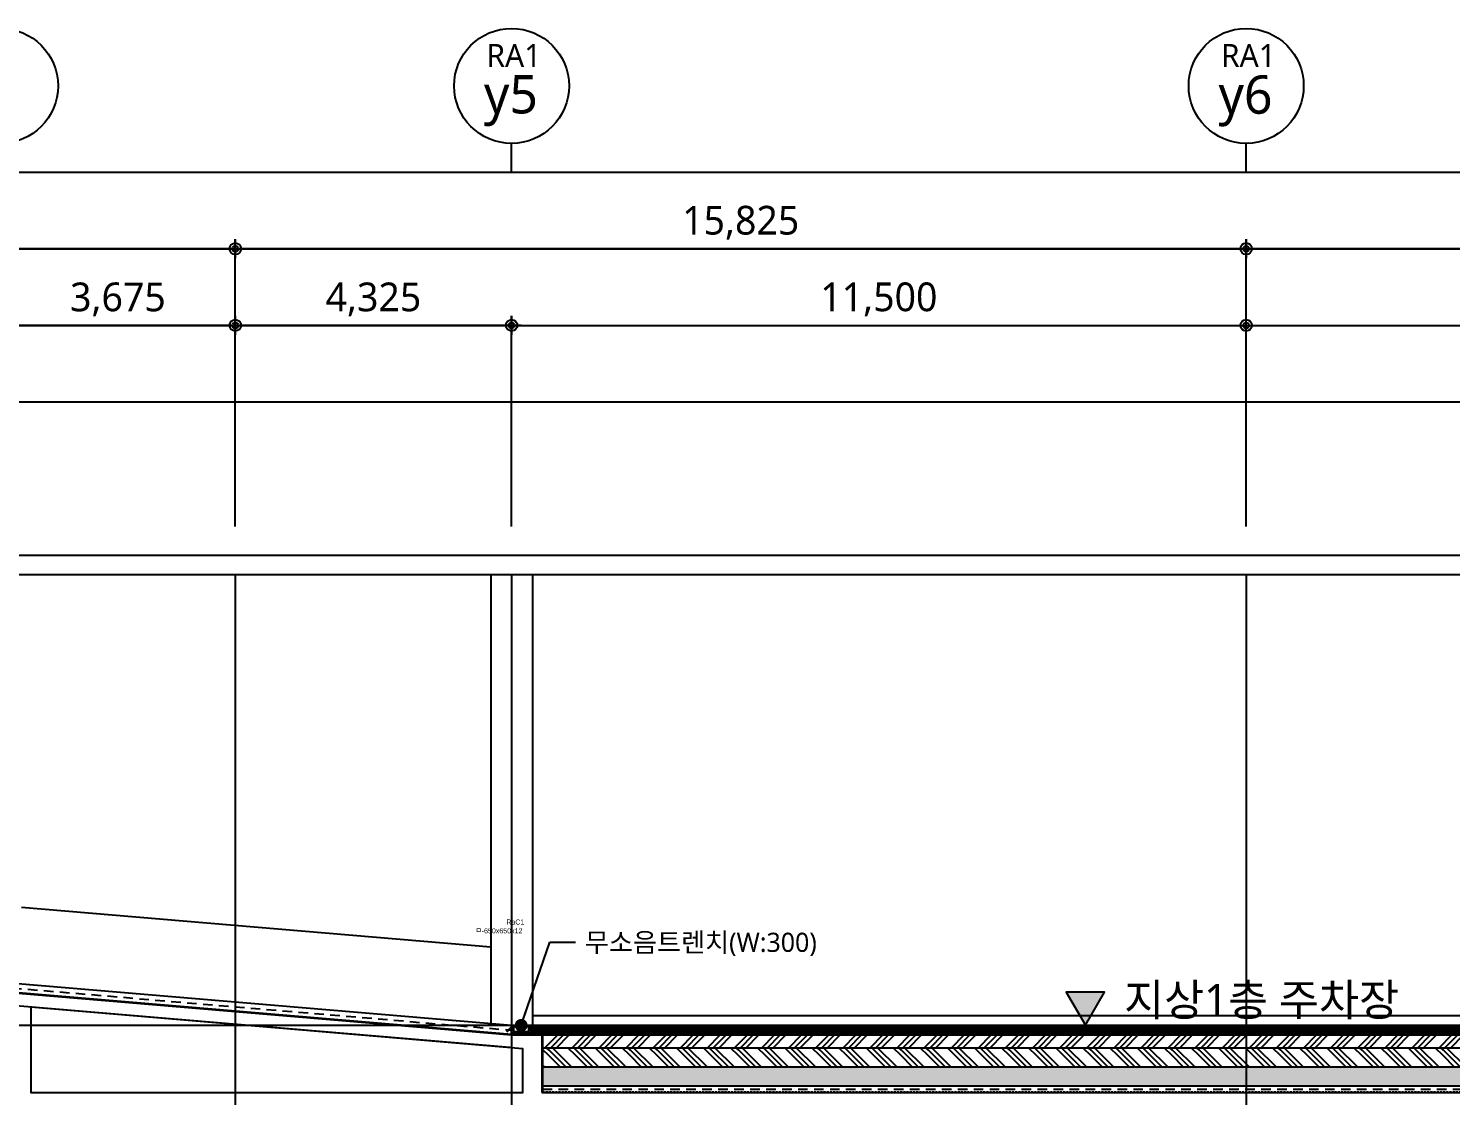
# Model space of a CAD drawing. Header units: millimetres. Extents: x 0 to 244676, y -5263 to 84354.
# Drawn here: x 178236 to 200500, y 66779 to 83491 of the extents above; entities that cross this region are included whole.
import ezdxf
from ezdxf.enums import TextEntityAlignment as Align

# ---------------------------------------------------------------- set-up
doc = ezdxf.new("R2010")
doc.units = ezdxf.units.MM
doc.header["$LTSCALE"] = 100
doc.header["$MEASUREMENT"] = 0
doc.header["$PDSIZE"] = -10
for name, pattern in [('CENTER', [2, 1.25, -0.25, 0.25, -0.25]), ('HID', [2.5, 1.5, -1]), ('HIDDEN2', [0.1875, 0.125, -0.0625])]:
    doc.linetypes.add(name, pattern=pattern)
doc.layers.get('0').update_dxf_attribs({"linetype": 'CONTINUOUS'})
doc.layers.get('Defpoints').update_dxf_attribs({"color": 171, "linetype": 'CONTINUOUS'})
for name, color, linetype in [('251', 251, 'CONTINUOUS'), ('2HIDDEN2', 2, 'HIDDEN2'), ('3CONTINUOUS', 3, 'CONTINUOUS'), ('CEN(ST)', 1, 'CENTER'), ('CON', 2, 'CONTINUOUS'), ('DIM', 7, 'CONTINUOUS'), ('ELE-6', 8, 'CONTINUOUS'), ('ELE4', 4, 'CONTINUOUS'), ('ELE6', 8, 'CONTINUOUS'), ('FIN', 8, 'CONTINUOUS'), ('HAT-252', 252, 'CONTINUOUS'), ('INSUL', 8, 'CONTINUOUS'), ('LED', 7, 'CONTINUOUS'), ('NDIM', 7, 'CONTINUOUS'), ('SYM', 7, 'CONTINUOUS'), ('SYM(AXIS)', 7, 'CONTINUOUS'), ('TEXT(AXIS)', 2, 'CONTINUOUS'), ('TEXT(MIN)', 7, 'CONTINUOUS'), ('wire-meshes', 1, 'CONTINUOUS')]:
    doc.layers.add(name, color=color, linetype=linetype)
doc.styles.add('CGS', font='cgse', dxfattribs={"bigfont": 'cgs'})
doc.styles.add('TE', font='malgun_0.ttf')
doc.styles.add('나눔바른고딕', font='NanumBarunGothic.ttf')
doc.dimstyles.new('BA', dxfattribs={"dimscale": 500, "dimtxt": 3, "dimasz": 1, "dimexe": 1, "dimexo": 5, "dimgap": 0.9, "dimtad": 1, "dimdec": 0, "dimdsep": 46, "dimlunit": 6, "dimtxsty": 'TE', "dimblk": 'DDD', "dimcen": 2.5, "dimclrd": 256, "dimclre": 256, "dimclrt": 3, "dimazin": 2, "dimtfac": 1, "dimtdec": 0, "dimtix": 1, "dimtmove": 2, "dimatfit": 3, "dimldrblk": 'DDD', "dimfxl": 1, "dimtolj": 1, "dimtzin": 0, "dimarcsym": 2})
doc.dimstyles.new('NDIM 1200', dxfattribs={"dimscale": 500, "dimtxt": 3, "dimasz": 1, "dimexe": 2, "dimexo": 2, "dimgap": 1, "dimtad": 1, "dimdec": 0, "dimdsep": 46, "dimtxsty": 'CGS', "dimblk": 'DOT0', "dimcen": 1, "dimdle": 8, "dimclrd": 2, "dimclre": 2, "dimclrt": 2, "dimadec": 0, "dimazin": 0, "dimtfac": 1, "dimtdec": 0, "dimtix": 1, "dimtmove": 2, "dimatfit": 3, "dimldrblk": 'DOT0', "dimfxl": 1, "dimtolj": 1, "dimtzin": 0, "dimlwd": -1, "dimlwe": -1, "dimarcsym": 0})

# ---------------------------------------------------------------- blocks, each defined once
blk = doc.blocks.new('111')
at = {"layer": '2HIDDEN2', "color": 5, "linetype": 'HIDDEN2'}
for p, q in [((323567, -166222), (323498, -166282)), ((323564, -166216), (323499, -166273)), ((323582, -166217), (323564, -166216)), ((323606, -166226), (323567, -166222)), ((323873, -166253), (323842, -166250)), ((323866, -166247), (323876, -166248)), ((323873, -166253), (323939, -166333)), ((323876, -166248), (323940, -166324))]:
    blk.add_line(p, q, dxfattribs=at)
at = {"layer": '3CONTINUOUS', "color": 4, "linetype": 'Continuous'}
for p, q in [((323576, -166201), (323577, -166190)), ((323578, -166201), (323576, -166201)), ((323577, -166190), (323586, -166191)), ((323578, -166201), (323579, -166192)), ((323579, -166192), (323584, -166192)), ((323584, -166192), (323582, -166217)), ((323582, -166217), (323607, -166220)), ((323586, -166191), (323584, -166215)), ((323584, -166215), (323610, -166218)), ((323587, -166191), (323585, -166215)), ((323607, -166220), (323600, -166284)), ((323600, -166284), (323610, -166296)), ((323610, -166218), (323603, -166283)), ((323603, -166283), (323612, -166294)), ((323610, -166296), (323823, -166318)), ((323612, -166294), (323823, -166316)), ((323823, -166316), (323833, -166307)), ((323823, -166318), (323836, -166308)), ((323833, -166307), (323840, -166242)), ((323836, -166308), (323842, -166244)), ((323864, -166244), (323840, -166242)), ((323866, -166247), (323842, -166244)), ((323863, -166244), (323866, -166220)), ((323867, -166220), (323864, -166244)), ((323869, -166222), (323866, -166247)), ((323876, -166221), (323867, -166220)), ((323874, -166222), (323869, -166222)), ((323873, -166231), (323874, -166222)), ((323873, -166231), (323875, -166232)), ((323875, -166232), (323876, -166221))]:
    blk.add_line(p, q, dxfattribs=at)
at = {"layer": '3CONTINUOUS', "color": 3, "linetype": 'Continuous'}
blk.add_line((323863, -166244), (323864, -166244), dxfattribs=at)
at = {"layer": '3CONTINUOUS', "color": 4, "linetype": 'Continuous'}
for points in [[(323587, -166191), (323866, -166220)], [(323610, -166218), (323840, -166242)], [(323621, -166219), (323623, -166194)], [(323625, -166220), (323628, -166195)], [(323720, -166229), (323723, -166205)], [(323725, -166230), (323728, -166205)], [(323819, -166240), (323822, -166215)], [(323824, -166240), (323827, -166216)]]:
    blk.add_lwpolyline(points, dxfattribs=at)
blk = doc.blocks.new('DDD')
at = {"layer": 'DIM', "color": 0}
for p, q in [((-1, 0), (1, 0)), ((0, -1), (0, 1))]:
    blk.add_line(p, q, dxfattribs=at)
for radius in [0.6, 0.3]:
    blk.add_circle((0, 0), radius, dxfattribs=at)
blk = doc.blocks.new('*D214')
at = {"layer": 'Defpoints', "color": 0, "ltscale": 0.4, "transparency": 16777216}
for p in [(177800, 78841), (177800, 74941), (181475, 74941)]:
    blk.add_point(p, dxfattribs=at)
at = {"layer": 'NDIM', "lineweight": -2, "ltscale": 0.4, "transparency": 16777216}
for p, q in [((177800, 75691), (177800, 78991)), ((181325, 78841), (177950, 78841)), ((181475, 75691), (181475, 78991))]:
    blk.add_line(p, q, dxfattribs=at)
at = {"layer": 'NDIM', "lineweight": -2, "ltscale": 0.4, "transparency": 16777216, "xscale": 150, "yscale": 150, "zscale": 150, "rotation": 180}
blk.add_blockref('DDD', (177800, 78841), dxfattribs=at)
at = {"layer": 'NDIM', "lineweight": -2, "ltscale": 0.4, "transparency": 16777216, "xscale": 150, "yscale": 150, "zscale": 150}
blk.add_blockref('DDD', (181475, 78841), dxfattribs=at)
at = {"layer": 'NDIM', "color": 3, "ltscale": 0.4, "transparency": 16777216, "insert": (179637, 79246), "char_height": 450, "attachment_point": 5, "style": 'TE'}
blk.add_mtext('\\A1;3,675', dxfattribs=at)
blk = doc.blocks.new('*D216')
at = {"layer": 'Defpoints', "color": 0, "ltscale": 0.4, "transparency": 16777216}
for p in [(197300, 78841), (185800, 74941), (197300, 74941)]:
    blk.add_point(p, dxfattribs=at)
at = {"layer": 'NDIM', "lineweight": -2, "ltscale": 0.4, "transparency": 16777216}
for p, q in [((185800, 75691), (185800, 78991)), ((185950, 78841), (197150, 78841)), ((197300, 75691), (197300, 78991))]:
    blk.add_line(p, q, dxfattribs=at)
at = {"layer": 'NDIM', "lineweight": -2, "ltscale": 0.4, "transparency": 16777216, "xscale": 150, "yscale": 150, "zscale": 150, "rotation": 180}
blk.add_blockref('DDD', (185800, 78841), dxfattribs=at)
at = {"layer": 'NDIM', "lineweight": -2, "ltscale": 0.4, "transparency": 16777216, "xscale": 150, "yscale": 150, "zscale": 150}
blk.add_blockref('DDD', (197300, 78841), dxfattribs=at)
at = {"layer": 'NDIM', "color": 3, "ltscale": 0.4, "transparency": 16777216, "insert": (191550, 79247), "char_height": 450, "attachment_point": 5, "style": 'TE'}
blk.add_mtext('\\A1;11,500', dxfattribs=at)
blk = doc.blocks.new('A$C2F20087E')
at = {"layer": 'SYM(AXIS)'}
blk.add_line((600, 0), (600, 300), dxfattribs=at)
blk.add_circle((600, 900), 600, dxfattribs=at)
blk = doc.blocks.new('*D227')
at = {"layer": 'Defpoints', "color": 0, "ltscale": 0.4, "transparency": 16777216}
for p in [(197300, 80041), (197300, 74941), (210600, 74941)]:
    blk.add_point(p, dxfattribs=at)
at = {"layer": 'NDIM', "lineweight": -2, "ltscale": 0.4, "transparency": 16777216}
for p, q in [((197300, 75691), (197300, 80191)), ((210600, 75691), (210600, 80191)), ((210450, 80041), (197450, 80041))]:
    blk.add_line(p, q, dxfattribs=at)
at = {"layer": 'NDIM', "lineweight": -2, "ltscale": 0.4, "transparency": 16777216, "xscale": 150, "yscale": 150, "zscale": 150, "rotation": 180}
blk.add_blockref('DDD', (197300, 80041), dxfattribs=at)
at = {"layer": 'NDIM', "lineweight": -2, "ltscale": 0.4, "transparency": 16777216, "xscale": 150, "yscale": 150, "zscale": 150}
blk.add_blockref('DDD', (210600, 80041), dxfattribs=at)
at = {"layer": 'NDIM', "color": 3, "ltscale": 0.4, "transparency": 16777216, "insert": (203950, 80447), "char_height": 450, "attachment_point": 5, "style": 'TE'}
blk.add_mtext('\\A1;13,300', dxfattribs=at)
blk = doc.blocks.new('*D228')
at = {"layer": 'Defpoints', "color": 0, "ltscale": 0.4, "transparency": 16777216}
for p in [(165700, 80041), (165700, 74941), (181475, 74941)]:
    blk.add_point(p, dxfattribs=at)
at = {"layer": 'NDIM', "lineweight": -2, "ltscale": 0.4, "transparency": 16777216}
for p, q in [((165700, 75691), (165700, 80191)), ((181475, 75691), (181475, 80191)), ((181325, 80041), (165850, 80041))]:
    blk.add_line(p, q, dxfattribs=at)
at = {"layer": 'NDIM', "lineweight": -2, "ltscale": 0.4, "transparency": 16777216, "xscale": 150, "yscale": 150, "zscale": 150, "rotation": 180}
blk.add_blockref('DDD', (165700, 80041), dxfattribs=at)
at = {"layer": 'NDIM', "lineweight": -2, "ltscale": 0.4, "transparency": 16777216, "xscale": 150, "yscale": 150, "zscale": 150}
blk.add_blockref('DDD', (181475, 80041), dxfattribs=at)
at = {"layer": 'NDIM', "color": 3, "ltscale": 0.4, "transparency": 16777216, "insert": (173587, 80447), "char_height": 450, "attachment_point": 5, "style": 'TE'}
blk.add_mtext('\\A1;15,775', dxfattribs=at)
blk = doc.blocks.new('*D230')
at = {"layer": 'Defpoints', "color": 0, "ltscale": 0.4, "transparency": 16777216}
for p in [(181475, 80041), (181475, 74941), (197300, 74941)]:
    blk.add_point(p, dxfattribs=at)
at = {"layer": 'NDIM', "lineweight": -2, "ltscale": 0.4, "transparency": 16777216}
for p, q in [((181475, 75691), (181475, 80191)), ((197300, 75691), (197300, 80191)), ((197150, 80041), (181625, 80041))]:
    blk.add_line(p, q, dxfattribs=at)
at = {"layer": 'NDIM', "lineweight": -2, "ltscale": 0.4, "transparency": 16777216, "xscale": 150, "yscale": 150, "zscale": 150, "rotation": 180}
blk.add_blockref('DDD', (181475, 80041), dxfattribs=at)
at = {"layer": 'NDIM', "lineweight": -2, "ltscale": 0.4, "transparency": 16777216, "xscale": 150, "yscale": 150, "zscale": 150}
blk.add_blockref('DDD', (197300, 80041), dxfattribs=at)
at = {"layer": 'NDIM', "color": 3, "ltscale": 0.4, "transparency": 16777216, "insert": (189387, 80447), "char_height": 450, "attachment_point": 5, "style": 'TE'}
blk.add_mtext('\\A1;15,825', dxfattribs=at)
blk = doc.blocks.new('*D231')
at = {"layer": 'Defpoints', "color": 0, "ltscale": 0.4, "transparency": 16777216}
for p in [(181475, 78841), (181475, 74941), (185800, 74941)]:
    blk.add_point(p, dxfattribs=at)
at = {"layer": 'NDIM', "lineweight": -2, "ltscale": 0.4, "transparency": 16777216}
for p, q in [((181475, 75691), (181475, 78991)), ((185650, 78841), (181625, 78841)), ((185800, 75691), (185800, 78991))]:
    blk.add_line(p, q, dxfattribs=at)
at = {"layer": 'NDIM', "lineweight": -2, "ltscale": 0.4, "transparency": 16777216, "xscale": 150, "yscale": 150, "zscale": 150, "rotation": 180}
blk.add_blockref('DDD', (181475, 78841), dxfattribs=at)
at = {"layer": 'NDIM', "lineweight": -2, "ltscale": 0.4, "transparency": 16777216, "xscale": 150, "yscale": 150, "zscale": 150}
blk.add_blockref('DDD', (185800, 78841), dxfattribs=at)
at = {"layer": 'NDIM', "color": 3, "ltscale": 0.4, "transparency": 16777216, "insert": (183637, 79246), "char_height": 450, "attachment_point": 5, "style": 'TE'}
blk.add_mtext('\\A1;4,325', dxfattribs=at)
blk = doc.blocks.new('DOT0')
blk.add_line((-3, 0), (3, 0))
at = {"color": 6}
blk.add_circle((0, 0), 0.75, dxfattribs=at)

msp = doc.modelspace()

# ---------------------------------------------------------------- hatches: boundary and pattern name
at = {"layer": '251', "ltscale": 10000}
h = msp.add_hatch(dxfattribs=at)
h.set_pattern_fill('DASH', color=256, scale=800)
h.set_pattern_definition([(0, (97848.48, 50575.18), (100, 100), [100, -100])])
h.paths.add_polyline_path([(211535, 67229), (186285, 67229), (186285, 66929), (211535, 66929)])
at = {"layer": 'HAT-252', "ltscale": 10000}
h = msp.add_hatch(dxfattribs=at)
h.set_pattern_fill('ANSI31', color=256, scale=150, angle=135)
h.set_pattern_definition([(180, (42800, 41520), (-2e-15, -18.75), [])])
h.paths.add_polyline_path([(186100, 67738.5), (186285, 67738.5), (186285, 67729), (216500, 67729), (216500, 67879), (186100, 67879)])
at = {"layer": 'HAT-252', "ltscale": 100}
h = msp.add_hatch(dxfattribs=at)
h.set_pattern_fill('GOST_GROUND', color=256, scale=30)
h.set_pattern_definition([(45, (-34991277.3, 1161537.95), (424.2640687, -3e-14), [600]), (45, (-34991187.3, 1161537.95), (424.2640687, -3e-14), [600]), (45, (-34991097.3, 1161537.95), (424.2640687, -3e-14), [600])])
h.paths.add_polyline_path([(216500, 67529), (216500, 67729), (186285, 67729), (186285, 67529)])
h = msp.add_hatch(dxfattribs=at)
h.set_pattern_fill('GOST_GROUND', color=256, scale=30, angle=90)
h.set_pattern_definition([(135, (42985, 41520), (3e-14, 424.26407), [600]), (135, (42985, 41610), (3e-14, 424.26407), [600]), (135, (42985, 41700), (3e-14, 424.26407), [600])])
h.paths.add_polyline_path([(186285, 67229), (186285, 67529), (216500, 67529), (216500, 67229)])
at = {"layer": 'HAT-252', "ltscale": 10000}
h = msp.add_hatch(dxfattribs=at)
h.set_pattern_fill('ANSI37', color=256, scale=3000)
edge = h.paths.add_edge_path()
edge.add_line((216500, 67229), (216500, 53009))
edge.add_line((216500, 53009), (143300, 53009))
edge.add_line((143300, 53009), (143300, 56569))
edge.add_line((143300, 56569), (153934.6, 56569))
edge.add_line((153934.6, 56569), (154685.2, 57869))
edge.add_line((154685.2, 57869), (180663, 57869))
edge.add_line((180663, 57869), (181240.4, 56869))
edge.add_line((181240.4, 56869), (195468.4, 56869))
edge.add_line((195468.4, 56869), (196565.4, 54969))
edge.add_line((196565.4, 54969), (198700, 54969))
edge.add_line((198700, 54969), (198700, 55029))
edge.add_line((198700, 55029), (198600, 55029))
edge.add_line((198600, 55029), (198600, 57229))
edge.add_line((198600, 57229), (198035, 57229))
edge.add_line((198035, 57229), (198035, 66544))
edge.add_line((198035, 66544), (199000, 66544))
edge.add_line((199000, 66544), (199000, 66579))
edge.add_line((199000, 66579), (200641, 66579))
edge.add_line((200641, 66579), (200641, 66573))
edge.add_line((200641, 66573), (200703, 66573))
edge.add_arc((200703, 66561), 12, 0, 90, ccw=False)
edge.add_line((200715, 66561), (200715, 65897))
edge.add_arc((200733, 65897), 18, 180, 270)
edge.add_line((200733, 65879), (200967, 65879))
edge.add_arc((200967, 65897), 18, 270, 360)
edge.add_line((200985, 65897), (200985, 66561))
edge.add_arc((200997, 66561), 12, 90, 180, ccw=False)
edge.add_line((200997, 66573), (201059, 66573))
edge.add_line((201059, 66573), (201059, 66579))
edge.add_line((201059, 66579), (203891, 66579))
edge.add_line((203891, 66579), (203891, 66573))
edge.add_line((203891, 66573), (203953, 66573))
edge.add_arc((203953, 66561), 12, 0, 90, ccw=False)
edge.add_line((203965, 66561), (203965, 65897))
edge.add_arc((203983, 65897), 18, 180, 270)
edge.add_line((203983, 65879), (204217, 65879))
edge.add_arc((204217, 65897), 18, 270, 360)
edge.add_line((204235, 65897), (204235, 66561))
edge.add_arc((204247, 66561), 12, 90, 180, ccw=False)
edge.add_line((204247, 66573), (204309, 66573))
edge.add_line((204309, 66573), (204309, 66579))
edge.add_line((204309, 66579), (207141, 66579))
edge.add_line((207141, 66579), (207141, 66573))
edge.add_line((207141, 66573), (207203, 66573))
edge.add_arc((207203, 66561), 12, 0, 90, ccw=False)
edge.add_line((207215, 66561), (207215, 65897))
edge.add_arc((207233, 65897), 18, 180, 270)
edge.add_line((207233, 65879), (207467, 65879))
edge.add_arc((207467, 65897), 18, 270, 360)
edge.add_line((207485, 65897), (207485, 66561))
edge.add_arc((207497, 66561), 12, 90, 180, ccw=False)
edge.add_line((207497, 66573), (207559, 66573))
edge.add_line((207559, 66573), (207559, 66579))
edge.add_line((207559, 66579), (210500, 66579))
edge.add_line((210500, 66579), (210500, 65979))
edge.add_line((210500, 65979), (210700, 65979))
edge.add_line((210700, 65979), (210700, 57229))
edge.add_line((210700, 57229), (207500, 57229))
edge.add_line((207500, 57229), (207500, 55029))
edge.add_line((207500, 55029), (207400, 55029))
edge.add_line((207400, 55029), (207400, 54969))
edge.add_line((207400, 54969), (211600, 54969))
edge.add_line((211600, 54969), (211600, 55029))
edge.add_line((211600, 55029), (211500, 55029))
edge.add_line((211500, 55029), (211500, 65929))
edge.add_line((211500, 65929), (211535, 65929))
edge.add_line((211535, 65929), (211535, 67229))
edge.add_line((211535, 67229), (216500, 67229))
at = {"layer": 'SYM'}
h = msp.add_hatch(color=256, dxfattribs=at)
h.dxf.hatch_style = 1
h.paths.add_polyline_path([(194784.1, 67879), (195084.1, 68398.7), (194484.1, 68398.7)])

# ---------------------------------------------------------------- linework, layer by layer
at = {"layer": '251', "ltscale": 0.5}
msp.add_line((186285, 66929), (211535, 66929), dxfattribs=at)
for points in [[(186100, 67879), (216500, 67879)], [(186285, 67729), (216500, 67729)], [(186285, 67529), (216500, 67529)], [(186285, 67229), (216500, 67229)]]:
    msp.add_lwpolyline(points, dxfattribs=at)
at = {"layer": 'CEN(ST)', "ltscale": 10000}
for p, q in [((181475, 74941), (181475, 53009)), ((185800, 74941), (185800, 53009)), ((197300, 74941), (197300, 53009)), ((142300, 67879), (216500, 67879))]:
    msp.add_line(p, q, dxfattribs=at)
at = {"layer": 'CON', "ltscale": 1000}
msp.add_line((186275, 66829), (211500, 66829), dxfattribs=at)
for points in [[(154059.6, 68679), (154059.6, 72085.9), (154359.6, 72085.9), (154359.6, 70386.5), (185800, 67728.5)], [(185800, 67728.5), (186275, 67728.5), (186275, 66829)]]:
    msp.add_lwpolyline(points, dxfattribs=at)
msp.add_lwpolyline([(178275, 68164), (178275, 66829), (185975, 66829), (185975, 67513)], close=True, dxfattribs=at)
at = {"layer": 'Defpoints', "ltscale": 10000}
msp.add_line((185774.1, 67529.6), (154347, 70186.4), dxfattribs=at)
for points in [[(222800, 46709), (136000, 46709), (136000, 81241), (222800, 81241)], [(221600, 47909), (137200, 47909), (137200, 80041), (221600, 80041)], [(220400, 49109), (138400, 49109), (138400, 78841), (220400, 78841)], [(219200, 50309), (139600, 50309), (139600, 77641), (219200, 77641)], [(216800, 52709), (142000, 52709), (142000, 75241), (216800, 75241)], [(216500, 53009), (142300, 53009), (142300, 74941), (216500, 74941)]]:
    msp.add_lwpolyline(points, close=True, dxfattribs=at)
at = {"layer": 'ELE-6', "ltscale": 10000}
for p, q in [((185475, 74941), (185475, 67906.5)), ((186125, 74941), (186125, 67879))]:
    msp.add_line(p, q, dxfattribs=at)
at = {"layer": 'ELE4', "ltscale": 2}
for p, q in [((185800, 67756.5), (185800, 67879)), ((186100, 67756.5), (185800, 67756.5)), ((186100, 67756.5), (186100, 67879))]:
    msp.add_line(p, q, dxfattribs=at)
at = {"layer": 'ELE6', "ltscale": 0.5}
msp.add_lwpolyline([(178125, 69731.8), (185475, 69110.4)], dxfattribs=at)
at = {"layer": 'FIN', "ltscale": 0.5}
for p, q in [((216500, 68029), (186125, 68029)), ((185800, 67779), (185800, 67679))]:
    msp.add_line(p, q, dxfattribs=at)
at = {"layer": 'FIN', "ltscale": 1000}
for p, q in [((185800, 67756.5), (185800, 67879)), ((186100, 67756.5), (185800, 67756.5)), ((186100, 67756.5), (186100, 67879))]:
    msp.add_line(p, q, dxfattribs=at)
at = {"layer": 'FIN', "ltscale": 0.5}
for points in [[(154369.6, 70687.5), (154369.6, 70395.7), (185800.4, 67738.5), (186285, 67738.5), (186285, 66839)], [(154369.6, 70435.8), (155559.6, 70335.2), (155559.6, 70435.6), (185800, 67879)]]:
    msp.add_lwpolyline(points, dxfattribs=at)
at = {"layer": 'HAT-252', "linetype": 'HID', "ltscale": 0.2}
msp.add_line((186285, 66839), (211510, 66839), dxfattribs=at)
at = {"layer": 'SYM'}
msp.add_lwpolyline([(194784.1, 67879), (195084.1, 68398.7), (194484.1, 68398.7), (194784.1, 67879)], dxfattribs=at)
at = {"layer": 'wire-meshes', "linetype": 'HID'}
for points in [[(155559.6, 70360.3), (185793.7, 67804.3)], [(186285, 66879), (211500, 66879)]]:
    msp.add_lwpolyline(points, dxfattribs=at)

# ---------------------------------------------------------------- block references
at = {"xscale": 1.500000000000013, "yscale": 1.500000000000013, "zscale": 1.500000000000013}
for p in [(176900, 81241), (184900, 81241), (196400, 81241)]:
    msp.add_blockref('A$C2F20087E', p, dxfattribs=at)
at = {"layer": 'INSUL', "xscale": -1, "rotation": 354.0708772483547}
msp.add_blockref('111', (525113.6, 199754.7), dxfattribs=at)
msp.add_blockref('111', (525113.6, 199754.7), dxfattribs=at)

# ---------------------------------------------------------------- texts
at = {"layer": 'Defpoints', "style": 'CGS'}
for s, p in [('RaC1', (185858.4, 69432.6)), ('ㅁ-650x650x12', (185603.6, 69295.3))]:
    msp.add_text(s, height=80, dxfattribs=at).set_placement(p, align=Align.BOTTOM_CENTER)
at = {"layer": 'TEXT(AXIS)', "style": '나눔바른고딕'}
for p in [(185835.6, 83067.7), (197335.6, 83067.7)]:
    msp.add_text('RA1', height=360, dxfattribs=at).set_placement(p, align=Align.MIDDLE_CENTER)
for s, p in [('y5', (185790, 82358.5)), ('y6', (197290, 82358.5))]:
    msp.add_text(s, height=600, dxfattribs=at).set_placement(p, align=Align.MIDDLE)
msp.add_text('지상1층 주차장', height=500, dxfattribs=at).set_placement((195388.5, 68028.3))
at = {"layer": 'TEXT(MIN)', "style": '나눔바른고딕'}
msp.add_text('무소음트렌치(W:300)', height=300, dxfattribs=at).set_placement((186946.5, 69179), align=Align.MIDDLE_LEFT)

# ---------------------------------------------------------------- dimensions: what is measured, and where the dimension line sits
at = {"layer": 'NDIM', "ltscale": 0.4}
for base, p1, p2, picture, middle in [((165700, 80041), (181475, 74941), (165700, 74941), '*D228', (173587.5, 80447.4)), ((181475, 80041), (197300, 74941), (181475, 74941), '*D230', (189387.5, 80447.4)), ((197300, 80041), (210600, 74941), (197300, 74941), '*D227', (203950, 80447.4)), ((177800, 78841), (181475, 74941), (177800, 74941), '*D214', (179637.5, 79246.2)), ((181475, 78841), (185800, 74941), (181475, 74941), '*D231', (183637.5, 79246.2)), ((197300, 78841), (185800, 74941), (197300, 74941), '*D216', (191550, 79247.4))]:
    dim = msp.add_linear_dim(base=base, p1=p1, p2=p2, dimstyle='BA', override={"dimscale": 150}, dxfattribs=at)
    dim.commit()
    dim.dimension.update_dxf_attribs({"geometry": picture, "text_midpoint": middle})

# ---------------------------------------------------------------- leaders
at = {"layer": 'LED', "ltscale": 10000}
msp.add_leader([(185950, 67879), (186400, 69179), (186800, 69179)], dimstyle='NDIM 1200', override={"dimasz": 0.4, "dimtad": 0, "dimclrd": 256, "dimldrblk": 'Dot'}, dxfattribs=at)

doc.saveas('drawing.dxf')
